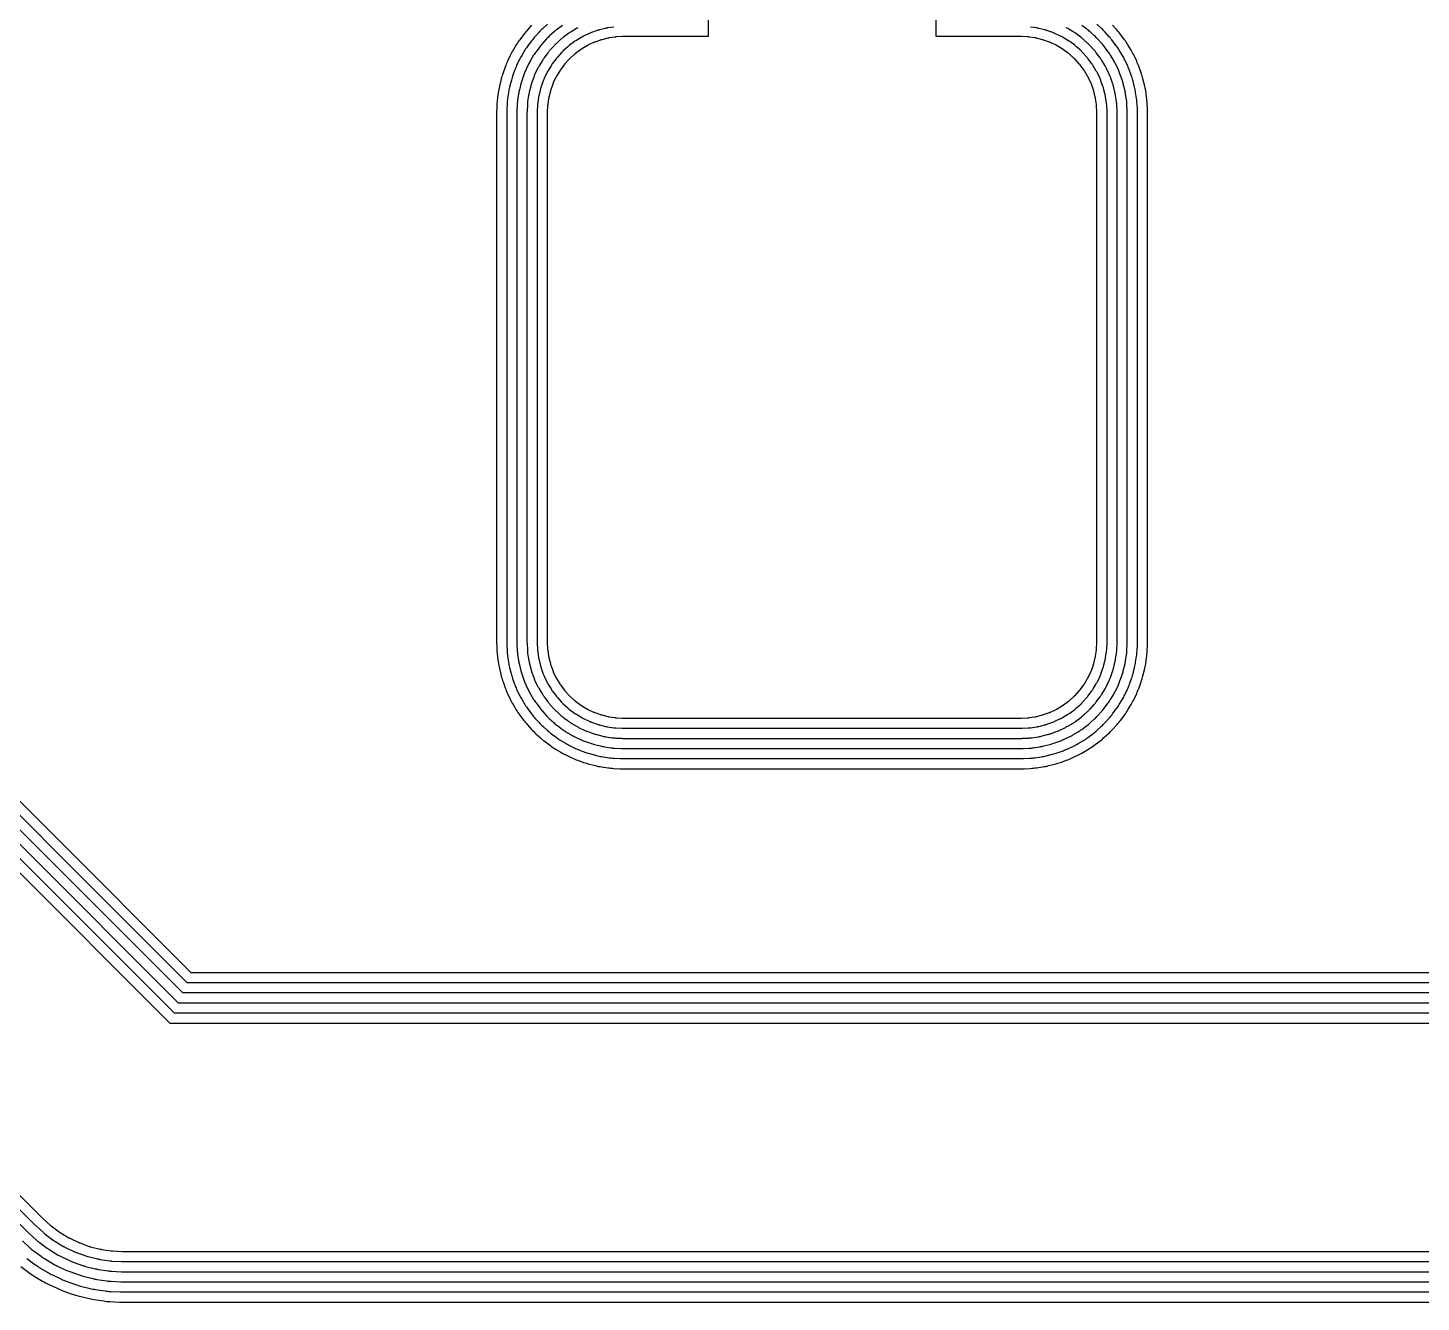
# Model space of a CAD drawing. Header units: metres. Extents: x 1.5 to 44, y 0.3 to 33.8.
# Drawn here: x 6.65 to 12.15, y 0.37 to 5.4 of the extents above; entities that cross this region are included whole.
import ezdxf

# ---------------------------------------------------------------- set-up
doc = ezdxf.new("R2010")
doc.units = ezdxf.units.M

msp = doc.modelspace()

# ---------------------------------------------------------------- linework, layer by layer
for points in [[(9.3348, 6.785), (9.3348, 5.37), (9, 5.37), (8.9988, 5.37), (8.9976, 5.37), (8.9731, 5.3687), (8.9718, 5.3687), (8.9706, 5.3686), (8.9694, 5.3684), (8.9682, 5.3683), (8.9439, 5.3647), (8.9427, 5.3645), (8.9415, 5.3642), (8.9403, 5.364), (8.9391, 5.3637), (8.9153, 5.3577), (8.9141, 5.3574), (8.9129, 5.3571), (8.9118, 5.3567), (8.9106, 5.3563), (8.8875, 5.3481), (8.8863, 5.3476), (8.8852, 5.3472), (8.8841, 5.3467), (8.883, 5.3462), (8.8608, 5.3357), (8.8597, 5.3352), (8.8586, 5.3346), (8.8575, 5.334), (8.8565, 5.3334), (8.8354, 5.3208), (8.8344, 5.3201), (8.8333, 5.3195), (8.8323, 5.3188), (8.8313, 5.318), (8.8116, 5.3034), (8.8107, 5.3027), (8.8097, 5.3019), (8.8088, 5.3011), (8.8078, 5.3003), (8.7897, 5.2838), (8.7888, 5.283), (8.7879, 5.2821), (8.787, 5.2813), (8.7862, 5.2804), (8.7697, 5.2622), (8.7689, 5.2613), (8.7681, 5.2603), (8.7673, 5.2594), (8.7666, 5.2584), (8.752, 5.2387), (8.7513, 5.2377), (8.7506, 5.2367), (8.7499, 5.2357), (8.7493, 5.2346), (8.7366, 5.2136), (8.736, 5.2125), (8.7354, 5.2114), (8.7349, 5.2103), (8.7343, 5.2092), (8.7238, 5.1871), (8.7233, 5.1859), (8.7228, 5.1848), (8.7224, 5.1837), (8.722, 5.1825), (8.7137, 5.1594), (8.7133, 5.1583), (8.7129, 5.1571), (8.7126, 5.1559), (8.7123, 5.1547), (8.7063, 5.1309), (8.706, 5.1297), (8.7058, 5.1285), (8.7056, 5.1273), (8.7054, 5.1261), (8.7018, 5.1019), (8.7016, 5.1006), (8.7015, 5.0994), (8.7014, 5.0982), (8.7013, 5.097), (8.7001, 5.0725), (8.7, 5.0712), (8.7, 5.07), (8.7, 2.98), (8.7, 2.9788), (8.7001, 2.9776), (8.7013, 2.9531), (8.7014, 2.9518), (8.7015, 2.9506), (8.7016, 2.9494), (8.7018, 2.9482), (8.7054, 2.9239), (8.7056, 2.9227), (8.7058, 2.9215), (8.706, 2.9203), (8.7063, 2.9191), (8.7123, 2.8953), (8.7126, 2.8941), (8.7129, 2.8929), (8.7133, 2.8918), (8.7137, 2.8906), (8.722, 2.8675), (8.7224, 2.8663), (8.7228, 2.8652), (8.7233, 2.8641), (8.7238, 2.863), (8.7343, 2.8408), (8.7349, 2.8397), (8.7354, 2.8386), (8.736, 2.8375), (8.7366, 2.8365), (8.7493, 2.8154), (8.7499, 2.8144), (8.7506, 2.8133), (8.7513, 2.8123), (8.752, 2.8113), (8.7666, 2.7916), (8.7673, 2.7907), (8.7681, 2.7897), (8.7689, 2.7888), (8.7697, 2.7878), (8.7862, 2.7697), (8.787, 2.7688), (8.7879, 2.7679), (8.7888, 2.767), (8.7897, 2.7662), (8.8078, 2.7497), (8.8088, 2.7489), (8.8097, 2.7481), (8.8107, 2.7473), (8.8116, 2.7466), (8.8313, 2.732), (8.8323, 2.7313), (8.8333, 2.7306), (8.8344, 2.7299), (8.8354, 2.7293), (8.8565, 2.7166), (8.8575, 2.716), (8.8586, 2.7154), (8.8597, 2.7149), (8.8608, 2.7143), (8.883, 2.7038), (8.8841, 2.7033), (8.8852, 2.7028), (8.8863, 2.7024), (8.8875, 2.702), (8.9106, 2.6937), (8.9118, 2.6933), (8.9129, 2.6929), (8.9141, 2.6926), (8.9153, 2.6923), (8.9391, 2.6863), (8.9403, 2.686), (8.9415, 2.6858), (8.9427, 2.6856), (8.9439, 2.6854), (8.9682, 2.6818), (8.9694, 2.6816), (8.9706, 2.6815), (8.9718, 2.6814), (8.9731, 2.6813), (8.9976, 2.6801), (8.9988, 2.68), (9, 2.68), (10.57, 2.68), (10.5712, 2.68), (10.5725, 2.6801), (10.597, 2.6813), (10.5982, 2.6814), (10.5994, 2.6815), (10.6006, 2.6816), (10.6019, 2.6818), (10.6261, 2.6854), (10.6273, 2.6856), (10.6285, 2.6858), (10.6297, 2.686), (10.6309, 2.6863), (10.6547, 2.6923), (10.6559, 2.6926), (10.6571, 2.6929), (10.6583, 2.6933), (10.6594, 2.6937), (10.6825, 2.702), (10.6837, 2.7024), (10.6848, 2.7028), (10.6859, 2.7033), (10.6871, 2.7038), (10.7092, 2.7143), (10.7103, 2.7149), (10.7114, 2.7154), (10.7125, 2.716), (10.7136, 2.7166), (10.7346, 2.7293), (10.7357, 2.7299), (10.7367, 2.7306), (10.7377, 2.7313), (10.7387, 2.732), (10.7584, 2.7466), (10.7594, 2.7473), (10.7603, 2.7481), (10.7613, 2.7489), (10.7622, 2.7497), (10.7804, 2.7662), (10.7813, 2.767), (10.7821, 2.7679), (10.783, 2.7688), (10.7838, 2.7697), (10.8003, 2.7878), (10.8011, 2.7888), (10.8019, 2.7897), (10.8027, 2.7907), (10.8034, 2.7916), (10.818, 2.8113), (10.8188, 2.8123), (10.8195, 2.8133), (10.8201, 2.8144), (10.8208, 2.8154), (10.8334, 2.8365), (10.834, 2.8375), (10.8346, 2.8386), (10.8352, 2.8397), (10.8357, 2.8408), (10.8462, 2.863), (10.8467, 2.8641), (10.8472, 2.8652), (10.8476, 2.8663), (10.8481, 2.8675), (10.8563, 2.8906), (10.8567, 2.8918), (10.8571, 2.8929), (10.8574, 2.8941), (10.8577, 2.8953), (10.8637, 2.9191), (10.864, 2.9203), (10.8642, 2.9215), (10.8645, 2.9227), (10.8647, 2.9239), (10.8683, 2.9482), (10.8684, 2.9494), (10.8686, 2.9506), (10.8687, 2.9518), (10.8687, 2.9531), (10.87, 2.9776), (10.87, 2.9788), (10.87, 2.98), (10.87, 5.07), (10.87, 5.0712), (10.87, 5.0725), (10.8687, 5.097), (10.8687, 5.0982), (10.8686, 5.0994), (10.8684, 5.1006), (10.8683, 5.1019), (10.8647, 5.1261), (10.8645, 5.1273), (10.8642, 5.1285), (10.864, 5.1297), (10.8637, 5.1309), (10.8577, 5.1547), (10.8574, 5.1559), (10.8571, 5.1571), (10.8567, 5.1583), (10.8563, 5.1594), (10.8481, 5.1825), (10.8476, 5.1837), (10.8472, 5.1848), (10.8467, 5.1859), (10.8462, 5.1871), (10.8357, 5.2092), (10.8352, 5.2103), (10.8346, 5.2114), (10.834, 5.2125), (10.8334, 5.2136), (10.8208, 5.2346), (10.8201, 5.2357), (10.8195, 5.2367), (10.8188, 5.2377), (10.818, 5.2387), (10.8034, 5.2584), (10.8027, 5.2594), (10.8019, 5.2603), (10.8011, 5.2613), (10.8003, 5.2622), (10.7838, 5.2804), (10.783, 5.2813), (10.7821, 5.2821), (10.7813, 5.283), (10.7804, 5.2838), (10.7622, 5.3003), (10.7613, 5.3011), (10.7603, 5.3019), (10.7594, 5.3027), (10.7584, 5.3034), (10.7387, 5.318), (10.7377, 5.3188), (10.7367, 5.3195), (10.7357, 5.3201), (10.7346, 5.3208), (10.7136, 5.3334), (10.7125, 5.334), (10.7114, 5.3346), (10.7103, 5.3352), (10.7092, 5.3357), (10.6871, 5.3462), (10.6859, 5.3467), (10.6848, 5.3472), (10.6837, 5.3476), (10.6825, 5.3481), (10.6594, 5.3563), (10.6583, 5.3567), (10.6571, 5.3571), (10.6559, 5.3574), (10.6547, 5.3577), (10.6309, 5.3637), (10.6297, 5.364), (10.6285, 5.3642), (10.6273, 5.3645), (10.6261, 5.3647), (10.6019, 5.3683), (10.6006, 5.3684), (10.5994, 5.3686), (10.5982, 5.3687), (10.597, 5.3687), (10.5725, 5.37), (10.5712, 5.37), (10.57, 5.37), (10.2352, 5.37), (10.2352, 6.5985)], [(8.638, 5.4147), (8.6215, 5.3965), (8.6175, 5.3919), (8.6135, 5.3872), (8.6097, 5.3824), (8.606, 5.3775), (8.5913, 5.3578), (8.5877, 5.3529), (8.5843, 5.3478), (8.5809, 5.3427), (8.5777, 5.3374), (8.5651, 5.3164), (8.562, 5.3111), (8.5591, 5.3057), (8.5562, 5.3003), (8.5535, 5.2948), (8.543, 5.2726), (8.5405, 5.267), (8.5381, 5.2614), (8.5358, 5.2557), (8.5337, 5.2499), (8.5254, 5.2268), (8.5234, 5.221), (8.5215, 5.2152), (8.5198, 5.2093), (8.5183, 5.2033), (8.5123, 5.1795), (8.5109, 5.1736), (8.5096, 5.1676), (8.5085, 5.1615), (8.5075, 5.1555), (8.5039, 5.1312), (8.5031, 5.1251), (8.5024, 5.119), (8.5019, 5.1129), (8.5015, 5.1068), (8.5003, 5.0823), (8.5001, 5.0761), (8.5, 5.07), (8.5, 2.98), (8.5001, 2.9739), (8.5003, 2.9677), (8.5015, 2.9432), (8.5019, 2.9371), (8.5024, 2.931), (8.5031, 2.9249), (8.5039, 2.9188), (8.5075, 2.8946), (8.5085, 2.8885), (8.5096, 2.8825), (8.5109, 2.8765), (8.5123, 2.8705), (8.5183, 2.8467), (8.5198, 2.8408), (8.5215, 2.8349), (8.5234, 2.829), (8.5254, 2.8232), (8.5337, 2.8001), (8.5358, 2.7944), (8.5381, 2.7887), (8.5405, 2.783), (8.543, 2.7775), (8.5535, 2.7553), (8.5562, 2.7498), (8.5591, 2.7443), (8.562, 2.7389), (8.5651, 2.7336), (8.5777, 2.7126), (8.5809, 2.7074), (8.5843, 2.7022), (8.5877, 2.6972), (8.5913, 2.6922), (8.606, 2.6725), (8.6097, 2.6676), (8.6135, 2.6628), (8.6175, 2.6581), (8.6215, 2.6535), (8.638, 2.6353), (8.6422, 2.6309), (8.6465, 2.6265), (8.6509, 2.6222), (8.6553, 2.618), (8.6735, 2.6015), (8.6781, 2.5975), (8.6828, 2.5935), (8.6876, 2.5897), (8.6925, 2.586), (8.7122, 2.5713), (8.7172, 2.5677), (8.7222, 2.5643), (8.7274, 2.5609), (8.7326, 2.5577), (8.7536, 2.5451), (8.7589, 2.542), (8.7643, 2.5391), (8.7698, 2.5362), (8.7753, 2.5335), (8.7975, 2.523), (8.803, 2.5205), (8.8087, 2.5181), (8.8144, 2.5158), (8.8201, 2.5137), (8.8432, 2.5054), (8.849, 2.5034), (8.8549, 2.5015), (8.8608, 2.4998), (8.8667, 2.4983), (8.8905, 2.4923), (8.8965, 2.4909), (8.9025, 2.4896), (8.9085, 2.4885), (8.9146, 2.4875), (8.9388, 2.4839), (8.9449, 2.4831), (8.951, 2.4824), (8.9571, 2.4819), (8.9632, 2.4815), (8.9877, 2.4803), (8.9939, 2.4801), (9, 2.48), (10.57, 2.48), (10.5761, 2.4801), (10.5823, 2.4803), (10.6068, 2.4815), (10.6129, 2.4819), (10.619, 2.4824), (10.6251, 2.4831), (10.6312, 2.4839), (10.6555, 2.4875), (10.6615, 2.4885), (10.6676, 2.4896), (10.6736, 2.4909), (10.6795, 2.4923), (10.7033, 2.4983), (10.7093, 2.4998), (10.7152, 2.5015), (10.721, 2.5034), (10.7268, 2.5054), (10.7499, 2.5137), (10.7557, 2.5158), (10.7614, 2.5181), (10.767, 2.5205), (10.7726, 2.523), (10.7948, 2.5335), (10.8003, 2.5362), (10.8057, 2.5391), (10.8111, 2.542), (10.8164, 2.5451), (10.8374, 2.5577), (10.8427, 2.5609), (10.8478, 2.5643), (10.8529, 2.5677), (10.8578, 2.5713), (10.8775, 2.586), (10.8824, 2.5897), (10.8872, 2.5935), (10.8919, 2.5975), (10.8965, 2.6015), (10.9147, 2.618), (10.9192, 2.6222), (10.9236, 2.6265), (10.9279, 2.6309), (10.932, 2.6353), (10.9485, 2.6535), (10.9526, 2.6581), (10.9565, 2.6628), (10.9604, 2.6676), (10.9641, 2.6725), (10.9787, 2.6922), (10.9823, 2.6972), (10.9857, 2.7022), (10.9891, 2.7074), (10.9923, 2.7126), (11.0049, 2.7336), (11.008, 2.7389), (11.011, 2.7443), (11.0138, 2.7498), (11.0165, 2.7553), (11.027, 2.7775), (11.0295, 2.783), (11.032, 2.7887), (11.0342, 2.7944), (11.0364, 2.8001), (11.0446, 2.8232), (11.0466, 2.829), (11.0485, 2.8349), (11.0502, 2.8408), (11.0518, 2.8467), (11.0577, 2.8705), (11.0591, 2.8765), (11.0604, 2.8825), (11.0615, 2.8885), (11.0625, 2.8946), (11.0661, 2.9188), (11.0669, 2.9249), (11.0676, 2.931), (11.0681, 2.9371), (11.0685, 2.9432), (11.0697, 2.9677), (11.0699, 2.9739), (11.07, 2.98), (11.07, 5.07), (11.0699, 5.0761), (11.0697, 5.0823), (11.0685, 5.1068), (11.0681, 5.1129), (11.0676, 5.119), (11.0669, 5.1251), (11.0661, 5.1312), (11.0625, 5.1555), (11.0615, 5.1615), (11.0604, 5.1676), (11.0591, 5.1736), (11.0577, 5.1795), (11.0518, 5.2033), (11.0502, 5.2093), (11.0485, 5.2152), (11.0466, 5.221), (11.0446, 5.2268), (11.0364, 5.2499), (11.0342, 5.2557), (11.032, 5.2614), (11.0295, 5.267), (11.027, 5.2726), (11.0165, 5.2948), (11.0138, 5.3003), (11.011, 5.3057), (11.008, 5.3111), (11.0049, 5.3164), (10.9923, 5.3374), (10.9891, 5.3427), (10.9857, 5.3478), (10.9823, 5.3529), (10.9787, 5.3578), (10.9641, 5.3775), (10.9604, 5.3824), (10.9565, 5.3872), (10.9526, 5.3919), (10.9485, 5.3965), (10.932, 5.4147)], [(8.7004, 5.4189), (8.6822, 5.4024), (8.6784, 5.3989), (8.6747, 5.3953), (8.6711, 5.3916), (8.6676, 5.3878), (8.6512, 5.3696), (8.6477, 5.3658), (8.6444, 5.3618), (8.6412, 5.3578), (8.6381, 5.3537), (8.6235, 5.334), (8.6205, 5.3298), (8.6175, 5.3256), (8.6147, 5.3213), (8.612, 5.3169), (8.5994, 5.2958), (8.5968, 5.2914), (8.5943, 5.2869), (8.592, 5.2823), (8.5897, 5.2776), (8.5792, 5.2555), (8.5771, 5.2508), (8.575, 5.246), (8.5731, 5.2413), (8.5713, 5.2364), (8.5631, 5.2133), (8.5614, 5.2085), (8.5598, 5.2035), (8.5584, 5.1986), (8.5571, 5.1936), (8.5511, 5.1698), (8.5499, 5.1648), (8.5489, 5.1598), (8.5479, 5.1547), (8.5471, 5.1496), (8.5435, 5.1253), (8.5428, 5.1202), (8.5422, 5.1151), (8.5418, 5.11), (8.5415, 5.1048), (8.5403, 5.0803), (8.5401, 5.0752), (8.54, 5.07), (8.54, 2.98), (8.5401, 2.9749), (8.5403, 2.9697), (8.5415, 2.9452), (8.5418, 2.9401), (8.5422, 2.9349), (8.5428, 2.9298), (8.5435, 2.9247), (8.5471, 2.9004), (8.5479, 2.8953), (8.5489, 2.8903), (8.5499, 2.8852), (8.5511, 2.8802), (8.5571, 2.8564), (8.5584, 2.8514), (8.5598, 2.8465), (8.5614, 2.8416), (8.5631, 2.8367), (8.5713, 2.8136), (8.5731, 2.8088), (8.575, 2.804), (8.5771, 2.7992), (8.5792, 2.7946), (8.5897, 2.7724), (8.592, 2.7677), (8.5943, 2.7632), (8.5968, 2.7587), (8.5994, 2.7542), (8.612, 2.7332), (8.6147, 2.7288), (8.6175, 2.7245), (8.6205, 2.7202), (8.6235, 2.716), (8.6381, 2.6963), (8.6412, 2.6922), (8.6444, 2.6882), (8.6477, 2.6842), (8.6512, 2.6804), (8.6676, 2.6622), (8.6711, 2.6584), (8.6747, 2.6547), (8.6784, 2.6511), (8.6822, 2.6476), (8.7004, 2.6312), (8.7042, 2.6277), (8.7082, 2.6244), (8.7122, 2.6212), (8.7163, 2.6181), (8.736, 2.6035), (8.7402, 2.6005), (8.7445, 2.5975), (8.7488, 2.5947), (8.7532, 2.592), (8.7742, 2.5794), (8.7787, 2.5768), (8.7832, 2.5743), (8.7877, 2.572), (8.7924, 2.5697), (8.8146, 2.5592), (8.8192, 2.5571), (8.824, 2.555), (8.8288, 2.5531), (8.8336, 2.5513), (8.8567, 2.5431), (8.8616, 2.5414), (8.8665, 2.5398), (8.8714, 2.5384), (8.8764, 2.5371), (8.9002, 2.5311), (8.9052, 2.5299), (8.9103, 2.5289), (8.9153, 2.5279), (8.9204, 2.5271), (8.9447, 2.5235), (8.9498, 2.5228), (8.9549, 2.5222), (8.9601, 2.5218), (8.9652, 2.5215), (8.9897, 2.5203), (8.9949, 2.5201), (9, 2.52), (10.57, 2.52), (10.5752, 2.5201), (10.5803, 2.5203), (10.6048, 2.5215), (10.61, 2.5218), (10.6151, 2.5222), (10.6202, 2.5228), (10.6253, 2.5235), (10.6496, 2.5271), (10.6547, 2.5279), (10.6598, 2.5289), (10.6648, 2.5299), (10.6698, 2.5311), (10.6936, 2.5371), (10.6986, 2.5384), (10.7035, 2.5398), (10.7085, 2.5414), (10.7133, 2.5431), (10.7364, 2.5513), (10.7413, 2.5531), (10.746, 2.555), (10.7508, 2.5571), (10.7555, 2.5592), (10.7776, 2.5697), (10.7823, 2.572), (10.7869, 2.5743), (10.7914, 2.5768), (10.7958, 2.5794), (10.8169, 2.592), (10.8213, 2.5947), (10.8256, 2.5975), (10.8298, 2.6005), (10.834, 2.6035), (10.8537, 2.6181), (10.8578, 2.6212), (10.8618, 2.6244), (10.8658, 2.6277), (10.8696, 2.6312), (10.8878, 2.6476), (10.8916, 2.6511), (10.8953, 2.6547), (10.8989, 2.6584), (10.9024, 2.6622), (10.9189, 2.6804), (10.9223, 2.6842), (10.9256, 2.6882), (10.9288, 2.6922), (10.9319, 2.6963), (10.9466, 2.716), (10.9496, 2.7202), (10.9525, 2.7245), (10.9553, 2.7288), (10.958, 2.7332), (10.9706, 2.7542), (10.9732, 2.7587), (10.9757, 2.7632), (10.9781, 2.7677), (10.9803, 2.7724), (10.9908, 2.7946), (10.993, 2.7992), (10.995, 2.804), (10.9969, 2.8088), (10.9987, 2.8136), (11.007, 2.8367), (11.0086, 2.8416), (11.0102, 2.8465), (11.0116, 2.8514), (11.013, 2.8564), (11.0189, 2.8802), (11.0201, 2.8852), (11.0212, 2.8903), (11.0221, 2.8953), (11.0229, 2.9004), (11.0265, 2.9247), (11.0272, 2.9298), (11.0278, 2.9349), (11.0282, 2.9401), (11.0286, 2.9452), (11.0298, 2.9697), (11.0299, 2.9749), (11.03, 2.98), (11.03, 5.07), (11.0299, 5.0752), (11.0298, 5.0803), (11.0286, 5.1048), (11.0282, 5.11), (11.0278, 5.1151), (11.0272, 5.1202), (11.0265, 5.1253), (11.0229, 5.1496), (11.0221, 5.1547), (11.0212, 5.1598), (11.0201, 5.1648), (11.0189, 5.1698), (11.013, 5.1936), (11.0116, 5.1986), (11.0102, 5.2035), (11.0086, 5.2085), (11.007, 5.2133), (10.9987, 5.2364), (10.9969, 5.2413), (10.995, 5.246), (10.993, 5.2508), (10.9908, 5.2555), (10.9803, 5.2776), (10.9781, 5.2823), (10.9757, 5.2869), (10.9732, 5.2914), (10.9706, 5.2958), (10.958, 5.3169), (10.9553, 5.3213), (10.9525, 5.3256), (10.9496, 5.3298), (10.9466, 5.334), (10.9319, 5.3537), (10.9288, 5.3578), (10.9256, 5.3618), (10.9223, 5.3658), (10.9189, 5.3696), (10.9024, 5.3878), (10.8989, 5.3916), (10.8953, 5.3953), (10.8916, 5.3989), (10.8878, 5.4024), (10.8696, 5.4189)], [(8.7599, 5.4144), (8.7401, 5.3998), (8.7368, 5.3973), (8.7336, 5.3947), (8.7304, 5.392), (8.7272, 5.3892), (8.7091, 5.3728), (8.706, 5.3699), (8.703, 5.367), (8.7001, 5.364), (8.6973, 5.361), (8.6808, 5.3428), (8.678, 5.3397), (8.6753, 5.3365), (8.6727, 5.3332), (8.6702, 5.3299), (8.6556, 5.3102), (8.6532, 5.3068), (8.6508, 5.3034), (8.6485, 5.2999), (8.6463, 5.2963), (8.6337, 5.2753), (8.6316, 5.2717), (8.6296, 5.268), (8.6277, 5.2643), (8.6259, 5.2605), (8.6154, 5.2384), (8.6136, 5.2346), (8.612, 5.2307), (8.6104, 5.2269), (8.609, 5.223), (8.6007, 5.1999), (8.5994, 5.1959), (8.5981, 5.1919), (8.5969, 5.1879), (8.5959, 5.1839), (8.5899, 5.1601), (8.5889, 5.156), (8.5881, 5.152), (8.5873, 5.1478), (8.5867, 5.1437), (8.5831, 5.1195), (8.5825, 5.1153), (8.582, 5.1112), (8.5817, 5.107), (8.5814, 5.1029), (8.5802, 5.0784), (8.5801, 5.0742), (8.58, 5.07), (8.58, 2.98), (8.5801, 2.9758), (8.5802, 2.9717), (8.5814, 2.9472), (8.5817, 2.943), (8.582, 2.9388), (8.5825, 2.9347), (8.5831, 2.9306), (8.5867, 2.9063), (8.5873, 2.9022), (8.5881, 2.8981), (8.5889, 2.894), (8.5899, 2.8899), (8.5959, 2.8661), (8.5969, 2.8621), (8.5981, 2.8581), (8.5994, 2.8541), (8.6007, 2.8502), (8.609, 2.8271), (8.6104, 2.8232), (8.612, 2.8193), (8.6136, 2.8155), (8.6154, 2.8117), (8.6259, 2.7895), (8.6277, 2.7857), (8.6296, 2.782), (8.6316, 2.7784), (8.6337, 2.7748), (8.6463, 2.7537), (8.6485, 2.7502), (8.6508, 2.7467), (8.6532, 2.7432), (8.6556, 2.7399), (8.6702, 2.7201), (8.6727, 2.7168), (8.6753, 2.7136), (8.678, 2.7104), (8.6808, 2.7072), (8.6973, 2.6891), (8.7001, 2.686), (8.703, 2.683), (8.706, 2.6801), (8.7091, 2.6773), (8.7272, 2.6608), (8.7304, 2.658), (8.7336, 2.6553), (8.7368, 2.6527), (8.7401, 2.6502), (8.7599, 2.6356), (8.7632, 2.6332), (8.7667, 2.6308), (8.7702, 2.6285), (8.7737, 2.6263), (8.7948, 2.6137), (8.7984, 2.6116), (8.802, 2.6096), (8.8057, 2.6077), (8.8095, 2.6059), (8.8317, 2.5954), (8.8355, 2.5936), (8.8393, 2.592), (8.8432, 2.5904), (8.8471, 2.589), (8.8702, 2.5807), (8.8741, 2.5794), (8.8781, 2.5781), (8.8821, 2.5769), (8.8861, 2.5759), (8.9099, 2.5699), (8.914, 2.5689), (8.9181, 2.5681), (8.9222, 2.5673), (8.9263, 2.5667), (8.9506, 2.5631), (8.9547, 2.5625), (8.9588, 2.562), (8.963, 2.5617), (8.9672, 2.5614), (8.9917, 2.5602), (8.9958, 2.5601), (9, 2.56), (10.57, 2.56), (10.5742, 2.5601), (10.5784, 2.5602), (10.6029, 2.5614), (10.607, 2.5617), (10.6112, 2.562), (10.6153, 2.5625), (10.6195, 2.5631), (10.6437, 2.5667), (10.6478, 2.5673), (10.652, 2.5681), (10.656, 2.5689), (10.6601, 2.5699), (10.6839, 2.5759), (10.6879, 2.5769), (10.6919, 2.5781), (10.6959, 2.5794), (10.6999, 2.5807), (10.723, 2.589), (10.7269, 2.5904), (10.7307, 2.592), (10.7346, 2.5936), (10.7384, 2.5954), (10.7605, 2.6059), (10.7643, 2.6077), (10.768, 2.6096), (10.7717, 2.6116), (10.7753, 2.6137), (10.7963, 2.6263), (10.7999, 2.6285), (10.8034, 2.6308), (10.8068, 2.6332), (10.8102, 2.6356), (10.8299, 2.6502), (10.8332, 2.6527), (10.8365, 2.6553), (10.8397, 2.658), (10.8428, 2.6608), (10.861, 2.6773), (10.864, 2.6801), (10.867, 2.683), (10.8699, 2.686), (10.8728, 2.6891), (10.8892, 2.7072), (10.892, 2.7104), (10.8947, 2.7136), (10.8973, 2.7168), (10.8998, 2.7201), (10.9144, 2.7399), (10.9169, 2.7432), (10.9192, 2.7467), (10.9215, 2.7502), (10.9237, 2.7537), (10.9363, 2.7748), (10.9384, 2.7784), (10.9404, 2.782), (10.9423, 2.7857), (10.9442, 2.7895), (10.9547, 2.8117), (10.9564, 2.8155), (10.958, 2.8193), (10.9596, 2.8232), (10.961, 2.8271), (10.9693, 2.8502), (10.9707, 2.8541), (10.9719, 2.8581), (10.9731, 2.8621), (10.9742, 2.8661), (10.9801, 2.8899), (10.9811, 2.894), (10.9819, 2.8981), (10.9827, 2.9022), (10.9834, 2.9063), (10.987, 2.9306), (10.9875, 2.9347), (10.988, 2.9388), (10.9883, 2.943), (10.9886, 2.9472), (10.9898, 2.9717), (10.99, 2.9758), (10.99, 2.98), (10.99, 5.07), (10.99, 5.0742), (10.9898, 5.0784), (10.9886, 5.1029), (10.9883, 5.107), (10.988, 5.1112), (10.9875, 5.1153), (10.987, 5.1195), (10.9834, 5.1437), (10.9827, 5.1478), (10.9819, 5.152), (10.9811, 5.156), (10.9801, 5.1601), (10.9742, 5.1839), (10.9731, 5.1879), (10.9719, 5.1919), (10.9707, 5.1959), (10.9693, 5.1999), (10.961, 5.223), (10.9596, 5.2269), (10.958, 5.2307), (10.9564, 5.2346), (10.9547, 5.2384), (10.9442, 5.2605), (10.9423, 5.2643), (10.9404, 5.268), (10.9384, 5.2717), (10.9363, 5.2753), (10.9237, 5.2963), (10.9215, 5.2999), (10.9192, 5.3034), (10.9169, 5.3068), (10.9144, 5.3102), (10.8998, 5.3299), (10.8973, 5.3332), (10.8947, 5.3365), (10.892, 5.3397), (10.8892, 5.3428), (10.8728, 5.361), (10.8699, 5.364), (10.867, 5.367), (10.864, 5.3699), (10.861, 5.3728), (10.8428, 5.3892), (10.8397, 5.392), (10.8365, 5.3947), (10.8332, 5.3973), (10.8299, 5.3998), (10.8102, 5.4144)], [(8.8209, 5.4051), (8.8181, 5.4036), (8.8153, 5.402), (8.7943, 5.3894), (8.7916, 5.3877), (8.7889, 5.386), (8.7863, 5.3842), (8.7837, 5.3823), (8.764, 5.3677), (8.7614, 5.3657), (8.7589, 5.3638), (8.7565, 5.3617), (8.7541, 5.3596), (8.7359, 5.3431), (8.7336, 5.3409), (8.7313, 5.3387), (8.7291, 5.3364), (8.7269, 5.3341), (8.7104, 5.3159), (8.7083, 5.3135), (8.7063, 5.3111), (8.7043, 5.3086), (8.7023, 5.3061), (8.6877, 5.2863), (8.6859, 5.2838), (8.6841, 5.2811), (8.6823, 5.2785), (8.6806, 5.2757), (8.668, 5.2547), (8.6664, 5.2519), (8.6649, 5.2491), (8.6634, 5.2463), (8.662, 5.2434), (8.6515, 5.2213), (8.6502, 5.2184), (8.6489, 5.2154), (8.6478, 5.2125), (8.6466, 5.2095), (8.6384, 5.1864), (8.6373, 5.1834), (8.6364, 5.1803), (8.6355, 5.1773), (8.6347, 5.1742), (8.6287, 5.1504), (8.628, 5.1473), (8.6273, 5.1441), (8.6267, 5.141), (8.6262, 5.1379), (8.6226, 5.1136), (8.6222, 5.1104), (8.6218, 5.1073), (8.6216, 5.1041), (8.6214, 5.1009), (8.6202, 5.0764), (8.6201, 5.0732), (8.62, 5.07), (8.62, 2.98), (8.6201, 2.9768), (8.6202, 2.9736), (8.6214, 2.9491), (8.6216, 2.9459), (8.6218, 2.9428), (8.6222, 2.9396), (8.6226, 2.9364), (8.6262, 2.9122), (8.6267, 2.909), (8.6273, 2.9059), (8.628, 2.9028), (8.6287, 2.8997), (8.6347, 2.8759), (8.6355, 2.8728), (8.6364, 2.8697), (8.6373, 2.8667), (8.6384, 2.8636), (8.6466, 2.8405), (8.6478, 2.8376), (8.6489, 2.8346), (8.6502, 2.8317), (8.6515, 2.8288), (8.662, 2.8066), (8.6634, 2.8037), (8.6649, 2.8009), (8.6664, 2.7981), (8.668, 2.7953), (8.6806, 2.7743), (8.6823, 2.7716), (8.6841, 2.7689), (8.6859, 2.7663), (8.6877, 2.7637), (8.7023, 2.744), (8.7043, 2.7414), (8.7063, 2.7389), (8.7083, 2.7365), (8.7104, 2.7341), (8.7269, 2.7159), (8.7291, 2.7136), (8.7313, 2.7113), (8.7336, 2.7091), (8.7359, 2.7069), (8.7541, 2.6904), (8.7565, 2.6883), (8.7589, 2.6863), (8.7614, 2.6843), (8.764, 2.6823), (8.7837, 2.6677), (8.7863, 2.6659), (8.7889, 2.6641), (8.7916, 2.6623), (8.7943, 2.6606), (8.8153, 2.648), (8.8181, 2.6464), (8.8209, 2.6449), (8.8237, 2.6434), (8.8266, 2.642), (8.8488, 2.6315), (8.8517, 2.6302), (8.8546, 2.6289), (8.8576, 2.6278), (8.8605, 2.6266), (8.8836, 2.6184), (8.8867, 2.6173), (8.8897, 2.6164), (8.8928, 2.6155), (8.8959, 2.6147), (8.9197, 2.6087), (8.9228, 2.608), (8.9259, 2.6073), (8.929, 2.6067), (8.9322, 2.6062), (8.9564, 2.6026), (8.9596, 2.6022), (8.9628, 2.6018), (8.9659, 2.6016), (8.9691, 2.6014), (8.9936, 2.6002), (8.9968, 2.6001), (9, 2.6), (10.57, 2.6), (10.5732, 2.6001), (10.5764, 2.6002), (10.6009, 2.6014), (10.6041, 2.6016), (10.6073, 2.6018), (10.6104, 2.6022), (10.6136, 2.6026), (10.6379, 2.6062), (10.641, 2.6067), (10.6441, 2.6073), (10.6473, 2.608), (10.6504, 2.6087), (10.6742, 2.6147), (10.6773, 2.6155), (10.6803, 2.6164), (10.6834, 2.6173), (10.6864, 2.6184), (10.7095, 2.6266), (10.7125, 2.6278), (10.7154, 2.6289), (10.7184, 2.6302), (10.7213, 2.6315), (10.7434, 2.642), (10.7463, 2.6434), (10.7491, 2.6449), (10.7519, 2.6464), (10.7547, 2.648), (10.7757, 2.6606), (10.7785, 2.6623), (10.7811, 2.6641), (10.7838, 2.6659), (10.7863, 2.6677), (10.8061, 2.6823), (10.8086, 2.6843), (10.8111, 2.6863), (10.8135, 2.6883), (10.8159, 2.6904), (10.8341, 2.7069), (10.8364, 2.7091), (10.8387, 2.7113), (10.8409, 2.7136), (10.8431, 2.7159), (10.8596, 2.7341), (10.8617, 2.7365), (10.8638, 2.7389), (10.8657, 2.7414), (10.8677, 2.744), (10.8823, 2.7637), (10.8842, 2.7663), (10.886, 2.7689), (10.8877, 2.7716), (10.8894, 2.7743), (10.902, 2.7953), (10.9036, 2.7981), (10.9051, 2.8009), (10.9066, 2.8037), (10.908, 2.8066), (10.9185, 2.8288), (10.9198, 2.8317), (10.9211, 2.8346), (10.9223, 2.8376), (10.9234, 2.8405), (10.9316, 2.8636), (10.9327, 2.8667), (10.9336, 2.8697), (10.9345, 2.8728), (10.9354, 2.8759), (10.9413, 2.8997), (10.942, 2.9028), (10.9427, 2.9059), (10.9433, 2.909), (10.9438, 2.9122), (10.9474, 2.9364), (10.9478, 2.9396), (10.9482, 2.9428), (10.9485, 2.9459), (10.9487, 2.9491), (10.9499, 2.9736), (10.95, 2.9768), (10.95, 2.98), (10.95, 5.07), (10.95, 5.0732), (10.9499, 5.0764), (10.9487, 5.1009), (10.9485, 5.1041), (10.9482, 5.1073), (10.9478, 5.1104), (10.9474, 5.1136), (10.9438, 5.1379), (10.9433, 5.141), (10.9427, 5.1441), (10.942, 5.1473), (10.9413, 5.1504), (10.9354, 5.1742), (10.9345, 5.1773), (10.9336, 5.1803), (10.9327, 5.1834), (10.9316, 5.1864), (10.9234, 5.2095), (10.9223, 5.2125), (10.9211, 5.2154), (10.9198, 5.2184), (10.9185, 5.2213), (10.908, 5.2434), (10.9066, 5.2463), (10.9051, 5.2491), (10.9036, 5.2519), (10.902, 5.2547), (10.8894, 5.2757), (10.8877, 5.2785), (10.886, 5.2811), (10.8842, 5.2838), (10.8823, 5.2863), (10.8677, 5.3061), (10.8657, 5.3086), (10.8638, 5.3111), (10.8617, 5.3135), (10.8596, 5.3159), (10.8431, 5.3341), (10.8409, 5.3364), (10.8387, 5.3387), (10.8364, 5.3409), (10.8341, 5.3431), (10.8159, 5.3596), (10.8135, 5.3617), (10.8111, 5.3638), (10.8086, 5.3657), (10.8061, 5.3677), (10.7863, 5.3823), (10.7838, 5.3842), (10.7811, 5.386), (10.7785, 5.3877), (10.7757, 5.3894), (10.7547, 5.402), (10.7519, 5.4036), (10.7491, 5.4051)], [(8.9623, 5.4078), (8.938, 5.4042), (8.9359, 5.4039), (8.9337, 5.4035), (8.9315, 5.403), (8.9294, 5.4025), (8.9056, 5.3966), (8.9034, 5.396), (8.9013, 5.3954), (8.8992, 5.3947), (8.8971, 5.394), (8.874, 5.3857), (8.872, 5.385), (8.8699, 5.3841), (8.8679, 5.3833), (8.8659, 5.3823), (8.8437, 5.3719), (8.8417, 5.3709), (8.8397, 5.3699), (8.8378, 5.3688), (8.8359, 5.3677), (8.8149, 5.3551), (8.813, 5.3539), (8.8111, 5.3527), (8.8093, 5.3515), (8.8075, 5.3502), (8.7878, 5.3356), (8.786, 5.3342), (8.7843, 5.3328), (8.7826, 5.3314), (8.781, 5.33), (8.7628, 5.3135), (8.7612, 5.312), (8.7596, 5.3104), (8.7581, 5.3088), (8.7566, 5.3072), (8.7401, 5.2891), (8.7386, 5.2874), (8.7372, 5.2857), (8.7358, 5.284), (8.7345, 5.2822), (8.7199, 5.2625), (8.7186, 5.2607), (8.7173, 5.2589), (8.7161, 5.2571), (8.7149, 5.2552), (8.7023, 5.2341), (8.7012, 5.2322), (8.7002, 5.2303), (8.6991, 5.2283), (8.6982, 5.2263), (8.6877, 5.2042), (8.6868, 5.2022), (8.6859, 5.2001), (8.6851, 5.1981), (8.6843, 5.196), (8.676, 5.1729), (8.6753, 5.1708), (8.6747, 5.1687), (8.674, 5.1666), (8.6735, 5.1645), (8.6675, 5.1407), (8.667, 5.1385), (8.6665, 5.1363), (8.6661, 5.1342), (8.6658, 5.132), (8.6622, 5.1077), (8.6619, 5.1055), (8.6616, 5.1033), (8.6615, 5.1011), (8.6613, 5.0989), (8.6601, 5.0744), (8.66, 5.0722), (8.66, 5.07), (8.66, 2.98), (8.66, 2.9778), (8.6601, 2.9756), (8.6613, 2.9511), (8.6615, 2.9489), (8.6616, 2.9467), (8.6619, 2.9445), (8.6622, 2.9423), (8.6658, 2.918), (8.6661, 2.9159), (8.6665, 2.9137), (8.667, 2.9115), (8.6675, 2.9094), (8.6735, 2.8856), (8.674, 2.8834), (8.6747, 2.8813), (8.6753, 2.8792), (8.676, 2.8771), (8.6843, 2.854), (8.6851, 2.852), (8.6859, 2.8499), (8.6868, 2.8479), (8.6877, 2.8459), (8.6982, 2.8237), (8.6991, 2.8217), (8.7002, 2.8197), (8.7012, 2.8178), (8.7023, 2.8159), (8.7149, 2.7949), (8.7161, 2.793), (8.7173, 2.7911), (8.7186, 2.7893), (8.7199, 2.7875), (8.7345, 2.7678), (8.7358, 2.766), (8.7372, 2.7643), (8.7386, 2.7626), (8.7401, 2.761), (8.7566, 2.7428), (8.7581, 2.7412), (8.7596, 2.7396), (8.7612, 2.7381), (8.7628, 2.7366), (8.781, 2.7201), (8.7826, 2.7186), (8.7843, 2.7172), (8.786, 2.7158), (8.7878, 2.7145), (8.8075, 2.6999), (8.8093, 2.6986), (8.8111, 2.6973), (8.813, 2.6961), (8.8149, 2.6949), (8.8359, 2.6823), (8.8378, 2.6812), (8.8397, 2.6802), (8.8417, 2.6791), (8.8437, 2.6782), (8.8659, 2.6677), (8.8679, 2.6668), (8.8699, 2.6659), (8.872, 2.6651), (8.874, 2.6643), (8.8971, 2.656), (8.8992, 2.6553), (8.9013, 2.6547), (8.9034, 2.654), (8.9056, 2.6535), (8.9294, 2.6475), (8.9315, 2.647), (8.9337, 2.6465), (8.9359, 2.6461), (8.938, 2.6458), (8.9623, 2.6422), (8.9645, 2.6419), (8.9667, 2.6416), (8.9689, 2.6415), (8.9711, 2.6413), (8.9956, 2.6401), (8.9978, 2.64), (9, 2.64), (10.57, 2.64), (10.5722, 2.64), (10.5744, 2.6401), (10.5989, 2.6413), (10.6011, 2.6415), (10.6033, 2.6416), (10.6055, 2.6419), (10.6077, 2.6422), (10.632, 2.6458), (10.6342, 2.6461), (10.6363, 2.6465), (10.6385, 2.647), (10.6407, 2.6475), (10.6645, 2.6535), (10.6666, 2.654), (10.6687, 2.6547), (10.6708, 2.6553), (10.6729, 2.656), (10.696, 2.6643), (10.6981, 2.6651), (10.7001, 2.6659), (10.7022, 2.6668), (10.7042, 2.6677), (10.7263, 2.6782), (10.7283, 2.6791), (10.7303, 2.6802), (10.7322, 2.6812), (10.7341, 2.6823), (10.7552, 2.6949), (10.7571, 2.6961), (10.7589, 2.6973), (10.7607, 2.6986), (10.7625, 2.6999), (10.7822, 2.7145), (10.784, 2.7158), (10.7857, 2.7172), (10.7874, 2.7186), (10.7891, 2.7201), (10.8072, 2.7366), (10.8088, 2.7381), (10.8104, 2.7396), (10.812, 2.7412), (10.8135, 2.7428), (10.83, 2.761), (10.8314, 2.7626), (10.8328, 2.7643), (10.8342, 2.766), (10.8356, 2.7678), (10.8502, 2.7875), (10.8515, 2.7893), (10.8527, 2.7911), (10.8539, 2.793), (10.8551, 2.7949), (10.8677, 2.8159), (10.8688, 2.8178), (10.8699, 2.8197), (10.8709, 2.8217), (10.8719, 2.8237), (10.8823, 2.8459), (10.8833, 2.8479), (10.8841, 2.8499), (10.885, 2.852), (10.8857, 2.854), (10.894, 2.8771), (10.8947, 2.8792), (10.8954, 2.8813), (10.896, 2.8834), (10.8966, 2.8856), (10.9025, 2.9094), (10.903, 2.9115), (10.9035, 2.9137), (10.9039, 2.9159), (10.9042, 2.918), (10.9078, 2.9423), (10.9081, 2.9445), (10.9084, 2.9467), (10.9086, 2.9489), (10.9087, 2.9511), (10.9099, 2.9756), (10.91, 2.9778), (10.91, 2.98), (10.91, 5.07), (10.91, 5.0722), (10.9099, 5.0744), (10.9087, 5.0989), (10.9086, 5.1011), (10.9084, 5.1033), (10.9081, 5.1055), (10.9078, 5.1077), (10.9042, 5.132), (10.9039, 5.1342), (10.9035, 5.1363), (10.903, 5.1385), (10.9025, 5.1407), (10.8966, 5.1645), (10.896, 5.1666), (10.8954, 5.1687), (10.8947, 5.1708), (10.894, 5.1729), (10.8857, 5.196), (10.885, 5.1981), (10.8841, 5.2001), (10.8833, 5.2022), (10.8823, 5.2042), (10.8719, 5.2263), (10.8709, 5.2283), (10.8699, 5.2303), (10.8688, 5.2322), (10.8677, 5.2341), (10.8551, 5.2552), (10.8539, 5.2571), (10.8527, 5.2589), (10.8515, 5.2607), (10.8502, 5.2625), (10.8356, 5.2822), (10.8342, 5.284), (10.8328, 5.2857), (10.8314, 5.2874), (10.83, 5.2891), (10.8135, 5.3072), (10.812, 5.3088), (10.8104, 5.3104), (10.8088, 5.312), (10.8072, 5.3135), (10.7891, 5.33), (10.7874, 5.3314), (10.7857, 5.3328), (10.784, 5.3342), (10.7822, 5.3356), (10.7625, 5.3502), (10.7607, 5.3515), (10.7589, 5.3527), (10.7571, 5.3539), (10.7552, 5.3551), (10.7341, 5.3677), (10.7322, 5.3688), (10.7303, 5.3699), (10.7283, 5.3709), (10.7263, 5.3719), (10.7042, 5.3823), (10.7022, 5.3833), (10.7001, 5.3841), (10.6981, 5.385), (10.696, 5.3857), (10.6729, 5.394), (10.6708, 5.3947), (10.6687, 5.3954), (10.6666, 5.396), (10.6645, 5.3966), (10.6407, 5.4025), (10.6385, 5.403), (10.6363, 5.4035), (10.6342, 5.4039), (10.632, 5.4042), (10.6077, 5.4078)], [(13.5348, 1.5152), (7.2281, 1.5152), (5.9886, 2.7547)], [(13.4948, 1.5552), (7.2446, 1.5552), (6.0389, 2.7609)], [(13.4548, 1.5952), (7.2612, 1.5952), (6.0893, 2.7671)], [(13.4148, 1.6352), (7.2778, 1.6352), (6.1397, 2.7733)], [(13.3748, 1.6752), (7.2943, 1.6752), (6.19, 2.7795)], [(13.5748, 1.4752), (7.2115, 1.4752), (5.9382, 2.7485)], [(5.3015, 2.1118), (6.7067, 0.7067), (6.7076, 0.7058), (6.7085, 0.705), (6.7376, 0.6786), (6.7385, 0.6778), (6.7394, 0.677), (6.7404, 0.6762), (6.7413, 0.6755), (6.7729, 0.6521), (6.7739, 0.6514), (6.7749, 0.6507), (6.7759, 0.65), (6.777, 0.6494), (6.8107, 0.6292), (6.8117, 0.6286), (6.8128, 0.628), (6.8139, 0.6274), (6.815, 0.6269), (6.8505, 0.6101), (6.8516, 0.6096), (6.8527, 0.6091), (6.8539, 0.6086), (6.855, 0.6082), (6.892, 0.595), (6.8932, 0.5946), (6.8943, 0.5942), (6.8955, 0.5939), (6.8967, 0.5935), (6.9348, 0.584), (6.936, 0.5837), (6.9372, 0.5835), (6.9384, 0.5832), (6.9396, 0.583), (6.9784, 0.5773), (6.9797, 0.5771), (6.9809, 0.577), (6.9821, 0.5769), (6.9833, 0.5768), (7.0226, 0.5749), (7.0238, 0.5748), (7.025, 0.5748), (14.025, 0.5748)], [(5.2953, 2.0614), (6.6784, 0.6784), (6.68, 0.6768), (6.6816, 0.6753), (6.7107, 0.649), (6.7123, 0.6475), (6.714, 0.6461), (6.7158, 0.6447), (6.7175, 0.6434), (6.7491, 0.62), (6.7509, 0.6187), (6.7527, 0.6174), (6.7545, 0.6162), (6.7564, 0.6151), (6.7901, 0.5949), (6.792, 0.5938), (6.7939, 0.5927), (6.7959, 0.5917), (6.7979, 0.5907), (6.8334, 0.5739), (6.8354, 0.573), (6.8374, 0.5721), (6.8395, 0.5713), (6.8415, 0.5705), (6.8785, 0.5573), (6.8806, 0.5566), (6.8827, 0.5559), (6.8848, 0.5553), (6.887, 0.5547), (6.9251, 0.5452), (6.9272, 0.5447), (6.9294, 0.5442), (6.9316, 0.5438), (6.9337, 0.5435), (6.9726, 0.5377), (6.9748, 0.5374), (6.977, 0.5372), (6.9792, 0.537), (6.9814, 0.5368), (7.0206, 0.5349), (7.0228, 0.5348), (7.025, 0.5348), (14.025, 0.5348)], [(5.2891, 2.0111), (6.6501, 0.6501), (6.6524, 0.6479), (6.6547, 0.6457), (6.6838, 0.6193), (6.6862, 0.6172), (6.6887, 0.6152), (6.6911, 0.6132), (6.6937, 0.6112), (6.7252, 0.5878), (6.7278, 0.586), (6.7304, 0.5842), (6.7331, 0.5824), (6.7358, 0.5808), (6.7695, 0.5606), (6.7723, 0.559), (6.7751, 0.5574), (6.7779, 0.5559), (6.7808, 0.5545), (6.8163, 0.5378), (6.8192, 0.5364), (6.8221, 0.5352), (6.8251, 0.534), (6.8281, 0.5329), (6.865, 0.5196), (6.8681, 0.5186), (6.8711, 0.5176), (6.8742, 0.5168), (6.8773, 0.5159), (6.9153, 0.5064), (6.9185, 0.5057), (6.9216, 0.505), (6.9247, 0.5044), (6.9279, 0.5039), (6.9667, 0.4981), (6.9699, 0.4977), (6.973, 0.4974), (6.9762, 0.4971), (6.9794, 0.4969), (7.0186, 0.495), (7.0218, 0.4949), (7.025, 0.4948), (14.025, 0.4948)], [(6.6279, 0.6161), (6.657, 0.5897), (6.6601, 0.5869), (6.6633, 0.5842), (6.6665, 0.5816), (6.6699, 0.5791), (6.7014, 0.5557), (6.7048, 0.5533), (6.7082, 0.5509), (6.7117, 0.5486), (6.7153, 0.5464), (6.749, 0.5263), (6.7526, 0.5242), (6.7562, 0.5221), (6.7599, 0.5202), (6.7637, 0.5184), (6.7992, 0.5016), (6.803, 0.4999), (6.8068, 0.4982), (6.8107, 0.4967), (6.8146, 0.4952), (6.8516, 0.482), (6.8555, 0.4806), (6.8595, 0.4794), (6.8635, 0.4782), (6.8675, 0.4771), (6.9056, 0.4676), (6.9097, 0.4666), (6.9138, 0.4658), (6.9179, 0.465), (6.922, 0.4643), (6.9608, 0.4586), (6.965, 0.458), (6.9691, 0.4576), (6.9733, 0.4572), (6.9774, 0.4569), (7.0167, 0.455), (7.0208, 0.4549), (7.025, 0.4548), (14.025, 0.4548)], [(6.6222, 0.5149), (6.6537, 0.4915), (6.6587, 0.4879), (6.6638, 0.4844), (6.6689, 0.481), (6.6741, 0.4778), (6.7078, 0.4576), (6.7131, 0.4545), (6.7185, 0.4516), (6.724, 0.4488), (6.7295, 0.4461), (6.765, 0.4293), (6.7706, 0.4267), (6.7762, 0.4243), (6.7819, 0.422), (6.7876, 0.4199), (6.8246, 0.4067), (6.8304, 0.4047), (6.8363, 0.4028), (6.8422, 0.4011), (6.8481, 0.3995), (6.8862, 0.39), (6.8922, 0.3886), (6.8982, 0.3873), (6.9042, 0.3862), (6.9103, 0.3852), (6.9491, 0.3794), (6.9552, 0.3786), (6.9613, 0.3779), (6.9674, 0.3774), (6.9735, 0.377), (7.0127, 0.3751), (7.0189, 0.3749), (7.025, 0.3748), (14.025, 0.3748)], [(6.646, 0.547), (6.6776, 0.5236), (6.6818, 0.5206), (6.686, 0.5176), (6.6903, 0.5148), (6.6947, 0.5121), (6.7284, 0.4919), (6.7329, 0.4893), (6.7374, 0.4869), (6.7419, 0.4845), (6.7466, 0.4822), (6.7821, 0.4654), (6.7868, 0.4633), (6.7915, 0.4613), (6.7963, 0.4593), (6.8011, 0.4576), (6.8381, 0.4443), (6.843, 0.4426), (6.8479, 0.4411), (6.8528, 0.4397), (6.8578, 0.4383), (6.8959, 0.4288), (6.9009, 0.4276), (6.906, 0.4265), (6.911, 0.4256), (6.9161, 0.4248), (6.955, 0.419), (6.9601, 0.4183), (6.9652, 0.4178), (6.9703, 0.4173), (6.9755, 0.417), (7.0147, 0.4151), (7.0199, 0.4149), (7.025, 0.4148), (14.025, 0.4148)]]:
    msp.add_lwpolyline(points)

doc.saveas('drawing.dxf')
